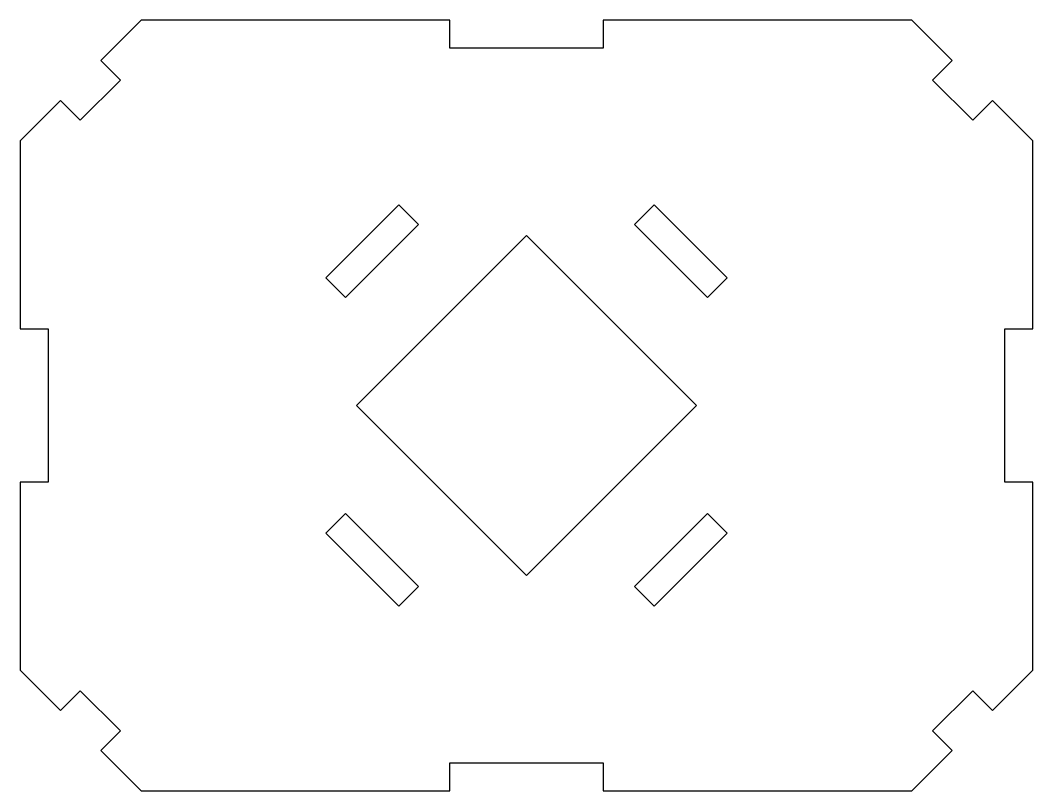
# Model space of a CAD drawing. Header units: millimetres. Extents: x -54 to 55, y -41 to 42.
import ezdxf

# ---------------------------------------------------------------- set-up
doc = ezdxf.new("R2010")
doc.units = ezdxf.units.MM
doc.layers.get('0').update_dxf_attribs({"linetype": 'CONTINUOUS'})

msp = doc.modelspace()

# ---------------------------------------------------------------- linework, layer by layer
for points in [[(50.16, -32.84), (54.5, -28.5), (54.5, -8.26), (51.5, -8.26), (51.5, 8.26), (54.5, 8.26), (54.5, 28.5), (50.16, 32.84), (48.04, 30.72), (43.72, 35.04), (45.84, 37.16), (41.5, 41.5), (8.26, 41.5), (8.26, 38.5), (-8.26, 38.5), (-8.26, 41.5), (-41.5, 41.5), (-45.84, 37.16), (-43.72, 35.04), (-48.04, 30.72), (-50.16, 32.84), (-54.5, 28.5), (-54.5, 8.26), (-51.5, 8.26), (-51.5, -8.26), (-54.5, -8.26), (-54.5, -28.5), (-50.16, -32.84), (-48.04, -30.72), (-43.72, -35.04), (-45.84, -37.16), (-41.5, -41.5), (-8.26, -41.5), (-8.26, -38.5), (8.26, -38.5), (8.26, -41.5), (41.5, -41.5), (45.84, -37.16), (43.72, -35.04), (48.04, -30.72)], [(-19.49, 11.63), (-21.61, 13.75), (-13.75, 21.61), (-11.63, 19.49)], [(11.63, 19.49), (13.75, 21.61), (21.61, 13.75), (19.49, 11.63)], [(0, 18.31), (18.31, 0), (0, -18.31), (-18.31, 0)], [(-21.61, -13.75), (-19.49, -11.63), (-11.63, -19.49), (-13.75, -21.61)], [(13.75, -21.61), (11.63, -19.49), (19.49, -11.63), (21.61, -13.75)]]:
    msp.add_lwpolyline(points, close=True)

doc.saveas('drawing.dxf')
